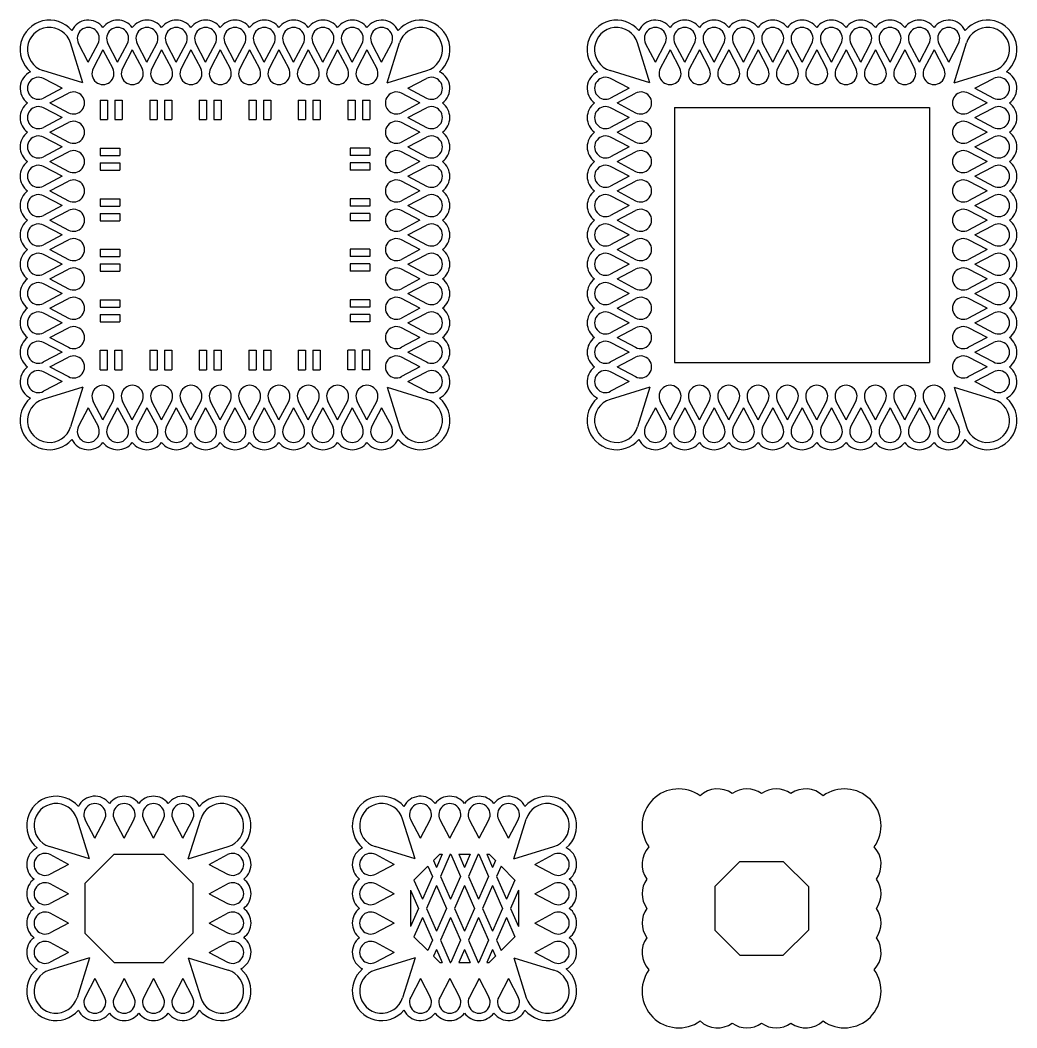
# Model space of a CAD drawing. Extents: x -370 to 192, y -58 to 235.
# Drawn here: x -369.9 to -98.1, y -42.2 to 232.7 of the extents above; entities that cross this region are included whole.
import ezdxf

# ---------------------------------------------------------------- set-up
doc = ezdxf.new("R2010")
doc.units = 0
doc.layers.get('0').update_dxf_attribs({"linetype": 'CONTINUOUS'})

msp = doc.modelspace()

# ---------------------------------------------------------------- linework, layer by layer
for p, q in [((-352.820089, 215.563399), (-356.20159, 226.454208)), ((-351.340896, 221.232139), (-353.995837, 226.278163)), ((-351.340896, 221.232139), (-348.685954, 226.278163)), ((-343.340896, 221.232139), (-345.995837, 226.278163)), ((-343.340896, 221.232139), (-340.685954, 226.278163)), ((-335.340896, 221.232139), (-337.995837, 226.278163)), ((-335.340896, 221.232139), (-332.685954, 226.278163)), ((-327.340896, 221.232139), (-329.995837, 226.278163)), ((-327.340896, 221.232139), (-324.685954, 226.278163)), ((-319.340896, 221.232139), (-321.995837, 226.278163)), ((-319.340896, 221.232139), (-316.685954, 226.278163)), ((-311.340896, 221.232139), (-313.995837, 226.278163)), ((-311.340896, 221.232139), (-308.685954, 226.278163)), ((-303.340896, 221.232139), (-305.995837, 226.278163)), ((-303.340896, 221.232139), (-300.685954, 226.278163)), ((-295.340896, 221.232139), (-297.995837, 226.278163)), ((-295.340896, 221.232139), (-292.685954, 226.278163)), ((-287.340896, 221.232139), (-289.995837, 226.278163)), ((-287.340896, 221.232139), (-284.685954, 226.278163)), ((-279.340896, 221.232139), (-281.995837, 226.278163)), ((-279.340896, 221.232139), (-276.685954, 226.278163)), ((-271.340896, 221.232139), (-273.995837, 226.278163)), ((-271.340896, 221.232139), (-268.685954, 226.278163)), ((-269.861702, 215.563399), (-266.480201, 226.454208)), ((-198.168073, 215.563399), (-201.549574, 226.454208)), ((-196.688879, 221.232139), (-199.34382, 226.278163)), ((-196.688879, 221.232139), (-194.033938, 226.278163)), ((-188.688879, 221.232139), (-191.34382, 226.278163)), ((-188.688879, 221.232139), (-186.033938, 226.278163)), ((-180.688879, 221.232139), (-183.34382, 226.278163)), ((-180.688879, 221.232139), (-178.033938, 226.278163)), ((-172.688879, 221.232139), (-175.34382, 226.278163)), ((-172.688879, 221.232139), (-170.033938, 226.278163)), ((-164.688879, 221.232139), (-167.34382, 226.278163)), ((-164.688879, 221.232139), (-162.033938, 226.278163)), ((-156.688879, 221.232139), (-159.34382, 226.278163)), ((-156.688879, 221.232139), (-154.033938, 226.278163)), ((-148.688879, 221.232139), (-151.34382, 226.278163)), ((-148.688879, 221.232139), (-146.033938, 226.278163)), ((-140.688879, 221.232139), (-143.34382, 226.278163)), ((-140.688879, 221.232139), (-138.033938, 226.278163)), ((-132.688879, 221.232139), (-135.34382, 226.278163)), ((-132.688879, 221.232139), (-130.033938, 226.278163)), ((-124.688879, 221.232139), (-127.34382, 226.278163)), ((-124.688879, 221.232139), (-122.033938, 226.278163)), ((-116.688879, 221.232139), (-119.34382, 226.278163)), ((-116.688879, 221.232139), (-114.033938, 226.278163)), ((-115.209685, 215.563399), (-111.828184, 226.454208)), ((-347.340896, 224.539331), (-349.995837, 219.493307)), ((-347.340896, 224.539331), (-344.685954, 219.493307)), ((-339.340896, 224.539331), (-341.995837, 219.493307)), ((-339.340896, 224.539331), (-336.685954, 219.493307)), ((-331.340896, 224.539331), (-333.995837, 219.493307)), ((-331.340896, 224.539331), (-328.685954, 219.493307)), ((-323.340896, 224.539331), (-325.995837, 219.493307)), ((-323.340896, 224.539331), (-320.685954, 219.493307)), ((-315.340896, 224.539331), (-317.995837, 219.493307)), ((-315.340896, 224.539331), (-312.685954, 219.493307)), ((-307.340896, 224.539331), (-309.995837, 219.493307)), ((-307.340896, 224.539331), (-304.685954, 219.493307)), ((-299.340896, 224.539331), (-301.995837, 219.493307)), ((-299.340896, 224.539331), (-296.685954, 219.493307)), ((-291.340896, 224.539331), (-293.995837, 219.493307)), ((-291.340896, 224.539331), (-288.685954, 219.493307)), ((-283.340896, 224.539331), (-285.995837, 219.493307)), ((-283.340896, 224.539331), (-280.685954, 219.493307)), ((-275.340896, 224.539331), (-277.995837, 219.493307)), ((-275.340896, 224.539331), (-272.685954, 219.493307)), ((-192.688879, 224.539331), (-195.34382, 219.493307)), ((-192.688879, 224.539331), (-190.033938, 219.493307)), ((-184.688879, 224.539331), (-187.34382, 219.493307)), ((-184.688879, 224.539331), (-182.033938, 219.493307)), ((-176.688879, 224.539331), (-179.34382, 219.493307)), ((-176.688879, 224.539331), (-174.033938, 219.493307)), ((-168.688879, 224.539331), (-171.34382, 219.493307)), ((-168.688879, 224.539331), (-166.033938, 219.493307)), ((-160.688879, 224.539331), (-163.34382, 219.493307)), ((-160.688879, 224.539331), (-158.033938, 219.493307)), ((-152.688879, 224.539331), (-155.34382, 219.493307)), ((-152.688879, 224.539331), (-150.033938, 219.493307)), ((-144.688879, 224.539331), (-147.34382, 219.493307)), ((-144.688879, 224.539331), (-142.033938, 219.493307)), ((-136.688879, 224.539331), (-139.34382, 219.493307)), ((-136.688879, 224.539331), (-134.033938, 219.493307)), ((-128.688879, 224.539331), (-131.34382, 219.493307)), ((-128.688879, 224.539331), (-126.033938, 219.493307)), ((-120.688879, 224.539331), (-123.34382, 219.493307)), ((-120.688879, 224.539331), (-118.033938, 219.493307)), ((-352.820089, 215.563399), (-363.710898, 218.9449)), ((-269.861702, 215.563399), (-258.970893, 218.9449)), ((-198.168073, 215.563399), (-209.058882, 218.9449)), ((-115.209685, 215.563399), (-104.318876, 218.9449)), ((-358.488829, 214.084206), (-363.534853, 216.739147)), ((-264.192962, 214.084206), (-259.146938, 216.739147)), ((-203.836813, 214.084206), (-208.882836, 216.739147)), ((-109.540945, 214.084206), (-104.494922, 216.739147)), ((-358.488829, 214.084206), (-363.534853, 211.429264)), ((-361.796021, 210.084206), (-356.749997, 212.739147)), ((-260.88577, 210.084206), (-265.931794, 212.739147)), ((-264.192962, 214.084206), (-259.146938, 211.429264)), ((-203.836813, 214.084206), (-208.882836, 211.429264)), ((-207.144004, 210.084206), (-202.09798, 212.739147)), ((-106.233754, 210.084206), (-111.279778, 212.739147)), ((-109.540945, 214.084206), (-104.494922, 211.429264)), ((-361.796021, 210.084206), (-356.749997, 207.429264)), ((-348.090896, 210.834256), (-348.090896, 205.534256)), ((-348.090896, 210.834256), (-346.090896, 210.834256)), ((-346.090896, 210.834256), (-346.090896, 205.534256)), ((-344.090896, 210.834256), (-344.090896, 205.534256)), ((-344.090896, 210.834256), (-342.090896, 210.834256)), ((-342.090896, 210.834256), (-342.090896, 205.534256)), ((-334.590896, 210.834256), (-334.590896, 205.534256)), ((-334.590896, 210.834256), (-332.590896, 210.834256)), ((-332.590896, 210.834256), (-332.590896, 205.534256)), ((-330.590896, 210.834256), (-330.590896, 205.534256)), ((-330.590896, 210.834256), (-328.590896, 210.834256)), ((-328.590896, 210.834256), (-328.590896, 205.534256)), ((-321.090896, 210.834256), (-321.090896, 205.534256)), ((-321.090896, 210.834256), (-319.090896, 210.834256)), ((-319.090896, 210.834256), (-319.090896, 205.534256)), ((-317.090896, 210.834256), (-317.090896, 205.534256)), ((-317.090896, 210.834256), (-315.090896, 210.834256)), ((-315.090896, 210.834256), (-315.090896, 205.534256)), ((-307.590896, 210.834256), (-305.590896, 210.834256)), ((-307.590896, 210.834256), (-307.590896, 205.534256)), ((-305.590896, 210.834256), (-305.590896, 205.534256)), ((-303.590896, 210.834256), (-303.590896, 205.534256)), ((-303.590896, 210.834256), (-301.590896, 210.834256)), ((-301.590896, 210.834256), (-301.590896, 205.534256)), ((-294.090896, 210.834256), (-294.090896, 205.534256)), ((-294.090896, 210.834256), (-292.090896, 210.834256)), ((-292.090896, 210.834256), (-292.090896, 205.534256)), ((-290.090896, 210.834256), (-290.090896, 205.534256)), ((-290.090896, 210.834256), (-288.090896, 210.834256)), ((-288.090896, 210.834256), (-288.090896, 205.534256)), ((-280.590896, 210.834256), (-280.590896, 205.534256)), ((-280.590896, 210.834256), (-278.590896, 210.834256)), ((-278.590896, 210.834256), (-278.590896, 205.534256)), ((-276.590896, 210.834256), (-276.590896, 205.534256)), ((-276.590896, 210.834256), (-274.590896, 210.834256)), ((-274.590896, 210.834256), (-274.590896, 205.534256)), ((-260.88577, 210.084206), (-265.931794, 207.429264)), ((-207.144004, 210.084206), (-202.09798, 207.429264)), ((-106.233754, 210.084206), (-111.279778, 207.429264)), ((-358.488829, 206.084206), (-363.534853, 208.739147)), ((-264.192962, 206.084206), (-259.146938, 208.739147)), ((-203.836813, 206.084206), (-208.882836, 208.739147)), ((-191.438879, 208.834256), (-191.438879, 139.334156)), ((-191.438879, 208.834256), (-121.938879, 208.834256)), ((-121.938879, 208.834256), (-121.938879, 139.334156)), ((-109.540945, 206.084206), (-104.494922, 208.739147)), ((-358.488829, 206.084206), (-363.534853, 203.429264)), ((-361.796021, 202.084206), (-356.749997, 204.739147)), ((-348.090896, 205.534256), (-346.090896, 205.534256)), ((-344.090896, 205.534256), (-342.090896, 205.534256)), ((-334.590896, 205.534256), (-332.590896, 205.534256)), ((-330.590896, 205.534256), (-328.590896, 205.534256)), ((-321.090896, 205.534256), (-319.090896, 205.534256)), ((-317.090896, 205.534256), (-315.090896, 205.534256)), ((-307.590896, 205.534256), (-305.590896, 205.534256)), ((-303.590896, 205.534256), (-301.590896, 205.534256)), ((-294.090896, 205.534256), (-292.090896, 205.534256)), ((-290.090896, 205.534256), (-288.090896, 205.534256)), ((-280.590896, 205.534256), (-278.590896, 205.534256)), ((-276.590896, 205.534256), (-274.590896, 205.534256)), ((-260.88577, 202.084206), (-265.931794, 204.739147)), ((-264.192962, 206.084206), (-259.146938, 203.429264)), ((-203.836813, 206.084206), (-208.882836, 203.429264)), ((-207.144004, 202.084206), (-202.09798, 204.739147)), ((-106.233754, 202.084206), (-111.279778, 204.739147)), ((-109.540945, 206.084206), (-104.494922, 203.429264)), ((-358.488829, 198.084206), (-363.534853, 200.739147)), ((-361.796021, 202.084206), (-356.749997, 199.429264)), ((-260.88577, 202.084206), (-265.931794, 199.429264)), ((-264.192962, 198.084206), (-259.146938, 200.739147)), ((-203.836813, 198.084206), (-208.882836, 200.739147)), ((-207.144004, 202.084206), (-202.09798, 199.429264)), ((-106.233754, 202.084206), (-111.279778, 199.429264)), ((-109.540945, 198.084206), (-104.494922, 200.739147)), ((-358.488829, 198.084206), (-363.534853, 195.429264)), ((-264.192962, 198.084206), (-259.146938, 195.429264)), ((-203.836813, 198.084206), (-208.882836, 195.429264)), ((-109.540945, 198.084206), (-104.494922, 195.429264)), ((-361.796021, 194.084206), (-356.749997, 196.739147)), ((-348.090896, 197.754056), (-348.090896, 195.754056)), ((-348.090896, 197.754056), (-342.790896, 197.754056)), ((-348.090896, 195.754056), (-342.790896, 195.754056)), ((-342.790896, 197.754056), (-342.790896, 195.754056)), ((-274.590896, 197.754056), (-279.890896, 197.754056)), ((-279.890896, 197.754056), (-279.890896, 195.754056)), ((-274.590896, 195.754056), (-279.890896, 195.754056)), ((-274.590896, 197.754056), (-274.590896, 195.754056)), ((-260.88577, 194.084206), (-265.931794, 196.739147)), ((-207.144004, 194.084206), (-202.09798, 196.739147)), ((-106.233754, 194.084206), (-111.279778, 196.739147)), ((-358.488829, 190.084206), (-363.534853, 192.739147)), ((-361.796021, 194.084206), (-356.749997, 191.429264)), ((-348.090896, 193.754056), (-348.090896, 191.754056)), ((-348.090896, 193.754056), (-342.790896, 193.754056)), ((-342.790896, 193.754056), (-342.790896, 191.754056)), ((-274.590896, 193.754056), (-279.890896, 193.754056)), ((-279.890896, 193.754056), (-279.890896, 191.754056)), ((-274.590896, 193.754056), (-274.590896, 191.754056)), ((-260.88577, 194.084206), (-265.931794, 191.429264)), ((-264.192962, 190.084206), (-259.146938, 192.739147)), ((-203.836813, 190.084206), (-208.882836, 192.739147)), ((-207.144004, 194.084206), (-202.09798, 191.429264)), ((-106.233754, 194.084206), (-111.279778, 191.429264)), ((-109.540945, 190.084206), (-104.494922, 192.739147)), ((-358.488829, 190.084206), (-363.534853, 187.429264)), ((-348.090896, 191.754056), (-342.790896, 191.754056)), ((-274.590896, 191.754056), (-279.890896, 191.754056)), ((-264.192962, 190.084206), (-259.146938, 187.429264)), ((-203.836813, 190.084206), (-208.882836, 187.429264)), ((-109.540945, 190.084206), (-104.494922, 187.429264)), ((-361.796021, 186.084206), (-356.749997, 188.739147)), ((-260.88577, 186.084206), (-265.931794, 188.739147)), ((-207.144004, 186.084206), (-202.09798, 188.739147)), ((-106.233754, 186.084206), (-111.279778, 188.739147)), ((-358.488829, 182.084206), (-363.534853, 184.739147)), ((-361.796021, 186.084206), (-356.749997, 183.429264)), ((-260.88577, 186.084206), (-265.931794, 183.429264)), ((-264.192962, 182.084206), (-259.146938, 184.739147)), ((-203.836813, 182.084206), (-208.882836, 184.739147)), ((-207.144004, 186.084206), (-202.09798, 183.429264)), ((-106.233754, 186.084206), (-111.279778, 183.429264)), ((-109.540945, 182.084206), (-104.494922, 184.739147)), ((-358.488829, 182.084206), (-363.534853, 179.429264)), ((-348.090896, 183.973856), (-348.090896, 181.973856)), ((-348.090896, 183.973856), (-342.790896, 183.973856)), ((-348.090896, 181.973856), (-342.790896, 181.973856)), ((-342.790896, 183.973856), (-342.790896, 181.973856)), ((-274.590896, 183.973856), (-279.890896, 183.973856)), ((-279.890896, 183.973856), (-279.890896, 181.973856)), ((-274.590896, 181.973856), (-279.890896, 181.973856)), ((-274.590896, 183.973856), (-274.590896, 181.973856)), ((-264.192962, 182.084206), (-259.146938, 179.429264)), ((-203.836813, 182.084206), (-208.882836, 179.429264)), ((-109.540945, 182.084206), (-104.494922, 179.429264)), ((-361.796021, 178.084206), (-356.749997, 180.739147)), ((-348.090896, 179.973856), (-342.790896, 179.973856)), ((-348.090896, 179.973856), (-348.090896, 177.973856)), ((-342.790896, 179.973856), (-342.790896, 177.973856)), ((-274.590896, 179.973856), (-279.890896, 179.973856)), ((-279.890896, 179.973856), (-279.890896, 177.973856)), ((-274.590896, 179.973856), (-274.590896, 177.973856)), ((-260.88577, 178.084206), (-265.931794, 180.739147)), ((-207.144004, 178.084206), (-202.09798, 180.739147)), ((-106.233754, 178.084206), (-111.279778, 180.739147)), ((-358.488829, 174.084206), (-363.534853, 176.739147)), ((-361.796021, 178.084206), (-356.749997, 175.429264)), ((-348.090896, 177.973856), (-342.790896, 177.973856)), ((-274.590896, 177.973856), (-279.890896, 177.973856)), ((-260.88577, 178.084206), (-265.931794, 175.429264)), ((-264.192962, 174.084206), (-259.146938, 176.739147)), ((-203.836813, 174.084206), (-208.882836, 176.739147)), ((-207.144004, 178.084206), (-202.09798, 175.429264)), ((-106.233754, 178.084206), (-111.279778, 175.429264)), ((-109.540945, 174.084206), (-104.494922, 176.739147)), ((-358.488829, 174.084206), (-363.534853, 171.429264)), ((-264.192962, 174.084206), (-259.146938, 171.429264)), ((-203.836813, 174.084206), (-208.882836, 171.429264)), ((-109.540945, 174.084206), (-104.494922, 171.429264)), ((-361.796021, 170.084206), (-356.749997, 172.739147)), ((-260.88577, 170.084206), (-265.931794, 172.739147)), ((-207.144004, 170.084206), (-202.09798, 172.739147)), ((-106.233754, 170.084206), (-111.279778, 172.739147)), ((-358.488829, 166.084206), (-363.534853, 168.739147)), ((-361.796021, 170.084206), (-356.749997, 167.429264)), ((-348.090896, 170.193656), (-348.090896, 168.193656)), ((-348.090896, 170.193656), (-342.790896, 170.193656)), ((-348.090896, 168.193656), (-342.790896, 168.193656)), ((-342.790896, 170.193656), (-342.790896, 168.193656)), ((-274.590896, 170.193656), (-279.890896, 170.193656)), ((-279.890896, 170.193656), (-279.890896, 168.193656)), ((-274.590896, 168.193656), (-279.890896, 168.193656)), ((-274.590896, 170.193656), (-274.590896, 168.193656)), ((-260.88577, 170.084206), (-265.931794, 167.429264)), ((-264.192962, 166.084206), (-259.146938, 168.739147)), ((-203.836813, 166.084206), (-208.882836, 168.739147)), ((-207.144004, 170.084206), (-202.09798, 167.429264)), ((-106.233754, 170.084206), (-111.279778, 167.429264)), ((-109.540945, 166.084206), (-104.494922, 168.739147)), ((-358.488829, 166.084206), (-363.534853, 163.429264)), ((-348.090896, 166.193656), (-348.090896, 164.193656)), ((-348.090896, 166.193656), (-342.790896, 166.193656)), ((-342.790896, 166.193656), (-342.790896, 164.193656)), ((-274.590896, 166.193656), (-279.890896, 166.193656)), ((-279.890896, 166.193656), (-279.890896, 164.193656)), ((-274.590896, 166.193656), (-274.590896, 164.193656)), ((-264.192962, 166.084206), (-259.146938, 163.429264)), ((-203.836813, 166.084206), (-208.882836, 163.429264)), ((-109.540945, 166.084206), (-104.494922, 163.429264)), ((-361.796021, 162.084206), (-356.749997, 164.739147)), ((-348.090896, 164.193656), (-342.790896, 164.193656)), ((-274.590896, 164.193656), (-279.890896, 164.193656)), ((-260.88577, 162.084206), (-265.931794, 164.739147)), ((-207.144004, 162.084206), (-202.09798, 164.739147)), ((-106.233754, 162.084206), (-111.279778, 164.739147)), ((-358.488829, 158.084206), (-363.534853, 160.739147)), ((-361.796021, 162.084206), (-356.749997, 159.429264)), ((-260.88577, 162.084206), (-265.931794, 159.429264)), ((-264.192962, 158.084206), (-259.146938, 160.739147)), ((-203.836813, 158.084206), (-208.882836, 160.739147)), ((-207.144004, 162.084206), (-202.09798, 159.429264)), ((-106.233754, 162.084206), (-111.279778, 159.429264)), ((-109.540945, 158.084206), (-104.494922, 160.739147)), ((-358.488829, 158.084206), (-363.534853, 155.429264)), ((-361.796021, 154.084206), (-356.749997, 156.739147)), ((-260.88577, 154.084206), (-265.931794, 156.739147)), ((-264.192962, 158.084206), (-259.146938, 155.429264)), ((-203.836813, 158.084206), (-208.882836, 155.429264)), ((-207.144004, 154.084206), (-202.09798, 156.739147)), ((-106.233754, 154.084206), (-111.279778, 156.739147)), ((-109.540945, 158.084206), (-104.494922, 155.429264)), ((-361.796021, 154.084206), (-356.749997, 151.429264)), ((-348.090896, 156.413456), (-348.090896, 154.413456)), ((-348.090896, 156.413456), (-342.790896, 156.413456)), ((-348.090896, 154.413456), (-342.790896, 154.413456)), ((-342.790896, 156.413456), (-342.790896, 154.413456)), ((-274.590896, 156.413456), (-279.890896, 156.413456)), ((-279.890896, 156.413456), (-279.890896, 154.413456)), ((-274.590896, 154.413456), (-279.890896, 154.413456)), ((-274.590896, 156.413456), (-274.590896, 154.413456)), ((-260.88577, 154.084206), (-265.931794, 151.429264)), ((-207.144004, 154.084206), (-202.09798, 151.429264)), ((-106.233754, 154.084206), (-111.279778, 151.429264)), ((-358.488829, 150.084206), (-363.534853, 152.739147)), ((-348.090896, 152.413456), (-348.090896, 150.413456)), ((-348.090896, 152.413456), (-342.790896, 152.413456)), ((-342.790896, 152.413456), (-342.790896, 150.413456)), ((-274.590896, 152.413456), (-279.890896, 152.413456)), ((-279.890896, 152.413456), (-279.890896, 150.413456)), ((-274.590896, 152.413456), (-274.590896, 150.413456)), ((-264.192962, 150.084206), (-259.146938, 152.739147)), ((-203.836813, 150.084206), (-208.882836, 152.739147)), ((-109.540945, 150.084206), (-104.494922, 152.739147)), ((-358.488829, 150.084206), (-363.534853, 147.429264)), ((-361.796021, 146.084206), (-356.749997, 148.739147)), ((-348.090896, 150.413456), (-342.790896, 150.413456)), ((-274.590896, 150.413456), (-279.890896, 150.413456)), ((-260.88577, 146.084206), (-265.931794, 148.739147)), ((-264.192962, 150.084206), (-259.146938, 147.429264)), ((-203.836813, 150.084206), (-208.882836, 147.429264)), ((-207.144004, 146.084206), (-202.09798, 148.739147)), ((-106.233754, 146.084206), (-111.279778, 148.739147)), ((-109.540945, 150.084206), (-104.494922, 147.429264)), ((-361.796021, 146.084206), (-356.749997, 143.429264)), ((-260.88577, 146.084206), (-265.931794, 143.429264)), ((-207.144004, 146.084206), (-202.09798, 143.429264)), ((-106.233754, 146.084206), (-111.279778, 143.429264)), ((-358.488829, 142.084206), (-363.534853, 144.739147)), ((-264.192962, 142.084206), (-259.146938, 144.739147)), ((-203.836813, 142.084206), (-208.882836, 144.739147)), ((-109.540945, 142.084206), (-104.494922, 144.739147)), ((-358.488829, 142.084206), (-363.534853, 139.429264)), ((-361.796021, 138.084206), (-356.749997, 140.739147)), ((-348.090896, 142.634156), (-346.090896, 142.634156)), ((-348.090896, 137.334156), (-348.090896, 142.634156)), ((-346.090896, 137.334156), (-346.090896, 142.634156)), ((-344.090896, 142.634156), (-342.090896, 142.634156)), ((-344.090896, 137.334156), (-344.090896, 142.634156)), ((-342.090896, 137.334156), (-342.090896, 142.634156)), ((-334.590896, 142.634156), (-332.590896, 142.634156)), ((-334.590896, 142.634156), (-334.590896, 137.334156)), ((-332.590896, 142.634156), (-332.590896, 137.334156)), ((-330.590896, 142.634156), (-328.590896, 142.634156)), ((-330.590896, 142.634156), (-330.590896, 137.334156)), ((-328.590896, 142.634156), (-328.590896, 137.334156)), ((-321.090896, 142.634156), (-319.090896, 142.634156)), ((-321.090896, 142.634156), (-321.090896, 137.334156)), ((-319.090896, 142.634156), (-319.090896, 137.334156)), ((-317.090896, 142.634156), (-317.090896, 137.334156)), ((-317.090896, 142.634156), (-315.090896, 142.634156)), ((-315.090896, 142.634156), (-315.090896, 137.334156)), ((-307.590896, 142.634156), (-305.590896, 142.634156)), ((-307.590896, 142.634156), (-307.590896, 137.334156)), ((-305.590896, 142.634156), (-305.590896, 137.334156)), ((-303.590896, 142.634156), (-301.590896, 142.634156)), ((-303.590896, 142.634156), (-303.590896, 137.334156)), ((-301.590896, 142.634156), (-301.590896, 137.334156)), ((-294.090896, 142.634156), (-292.090896, 142.634156)), ((-294.090896, 142.634156), (-294.090896, 137.334156)), ((-292.090896, 142.634156), (-292.090896, 137.334156)), ((-290.090896, 142.634156), (-288.090896, 142.634156)), ((-290.090896, 142.634156), (-290.090896, 137.334156)), ((-288.090896, 142.634156), (-288.090896, 137.334156)), ((-278.590896, 142.634156), (-280.590896, 142.634156)), ((-280.590896, 137.334156), (-280.590896, 142.634156)), ((-278.590896, 137.334156), (-278.590896, 142.634156)), ((-274.590896, 142.634156), (-276.590896, 142.634156)), ((-276.590896, 137.334156), (-276.590896, 142.634156)), ((-274.590896, 137.334156), (-274.590896, 142.634156)), ((-260.88577, 138.084206), (-265.931794, 140.739147)), ((-264.192962, 142.084206), (-259.146938, 139.429264)), ((-203.836813, 142.084206), (-208.882836, 139.429264)), ((-207.144004, 138.084206), (-202.09798, 140.739147)), ((-106.233754, 138.084206), (-111.279778, 140.739147)), ((-109.540945, 142.084206), (-104.494922, 139.429264)), ((-361.796021, 138.084206), (-356.749997, 135.429264)), ((-260.88577, 138.084206), (-265.931794, 135.429264)), ((-207.144004, 138.084206), (-202.09798, 135.429264)), ((-191.438879, 139.334156), (-121.938879, 139.334156)), ((-106.233754, 138.084206), (-111.279778, 135.429264)), ((-358.488829, 134.084206), (-363.534853, 136.739147)), ((-348.090896, 137.334156), (-346.090896, 137.334156)), ((-344.090896, 137.334156), (-342.090896, 137.334156)), ((-334.590896, 137.334156), (-332.590896, 137.334156)), ((-330.590896, 137.334156), (-328.590896, 137.334156)), ((-321.090896, 137.334156), (-319.090896, 137.334156)), ((-317.090896, 137.334156), (-315.090896, 137.334156)), ((-307.590896, 137.334156), (-305.590896, 137.334156)), ((-303.590896, 137.334156), (-301.590896, 137.334156)), ((-294.090896, 137.334156), (-292.090896, 137.334156)), ((-290.090896, 137.334156), (-288.090896, 137.334156)), ((-278.590896, 137.334156), (-280.590896, 137.334156)), ((-274.590896, 137.334156), (-276.590896, 137.334156)), ((-264.192962, 134.084206), (-259.146938, 136.739147)), ((-203.836813, 134.084206), (-208.882836, 136.739147)), ((-109.540945, 134.084206), (-104.494922, 136.739147)), ((-352.820089, 132.605012), (-363.710898, 129.223511)), ((-358.488829, 134.084206), (-363.534853, 131.429264)), ((-352.820089, 132.605012), (-356.20159, 121.714203)), ((-269.861702, 132.605012), (-258.970893, 129.223511)), ((-269.861702, 132.605012), (-266.480201, 121.714203)), ((-264.192962, 134.084206), (-259.146938, 131.429264)), ((-198.168073, 132.605012), (-209.058882, 129.223511)), ((-203.836813, 134.084206), (-208.882836, 131.429264)), ((-198.168073, 132.605012), (-201.549574, 121.714203)), ((-115.209685, 132.605012), (-111.828184, 121.714203)), ((-115.209685, 132.605012), (-104.318876, 129.223511)), ((-109.540945, 134.084206), (-104.494922, 131.429264)), ((-351.340896, 126.936272), (-353.995837, 121.890248)), ((-351.340896, 126.936272), (-348.685954, 121.890248)), ((-347.340896, 123.62908), (-349.995837, 128.675104)), ((-347.340896, 123.62908), (-344.685954, 128.675104)), ((-343.340896, 126.936272), (-345.995837, 121.890248)), ((-343.340896, 126.936272), (-340.685954, 121.890248)), ((-339.340896, 123.62908), (-341.995837, 128.675104)), ((-339.340896, 123.62908), (-336.685954, 128.675104)), ((-335.340896, 126.936272), (-337.995837, 121.890248)), ((-335.340896, 126.936272), (-332.685954, 121.890248)), ((-331.340896, 123.62908), (-333.995837, 128.675104)), ((-331.340896, 123.62908), (-328.685954, 128.675104)), ((-327.340896, 126.936272), (-329.995837, 121.890248)), ((-327.340896, 126.936272), (-324.685954, 121.890248)), ((-323.340896, 123.62908), (-325.995837, 128.675104)), ((-323.340896, 123.62908), (-320.685954, 128.675104)), ((-319.340896, 126.936272), (-321.995837, 121.890248)), ((-319.340896, 126.936272), (-316.685954, 121.890248)), ((-315.340896, 123.62908), (-317.995837, 128.675104)), ((-315.340896, 123.62908), (-312.685954, 128.675104)), ((-311.340896, 126.936272), (-313.995837, 121.890248)), ((-311.340896, 126.936272), (-308.685954, 121.890248)), ((-307.340896, 123.62908), (-309.995837, 128.675104)), ((-307.340896, 123.62908), (-304.685954, 128.675104)), ((-303.340896, 126.936272), (-305.995837, 121.890248)), ((-303.340896, 126.936272), (-300.685954, 121.890248)), ((-299.340896, 123.62908), (-301.995837, 128.675104)), ((-299.340896, 123.62908), (-296.685954, 128.675104)), ((-295.340896, 126.936272), (-297.995837, 121.890248)), ((-295.340896, 126.936272), (-292.685954, 121.890248)), ((-291.340896, 123.62908), (-293.995837, 128.675104)), ((-291.340896, 123.62908), (-288.685954, 128.675104)), ((-287.340896, 126.936272), (-289.995837, 121.890248)), ((-287.340896, 126.936272), (-284.685954, 121.890248)), ((-283.340896, 123.62908), (-285.995837, 128.675104)), ((-283.340896, 123.62908), (-280.685954, 128.675104)), ((-279.340896, 126.936272), (-281.995837, 121.890248)), ((-279.340896, 126.936272), (-276.685954, 121.890248)), ((-275.340896, 123.62908), (-277.995837, 128.675104)), ((-275.340896, 123.62908), (-272.685954, 128.675104)), ((-271.340896, 126.936272), (-273.995837, 121.890248)), ((-271.340896, 126.936272), (-268.685954, 121.890248)), ((-196.688879, 126.936272), (-199.34382, 121.890248)), ((-196.688879, 126.936272), (-194.033938, 121.890248)), ((-192.688879, 123.62908), (-195.34382, 128.675104)), ((-192.688879, 123.62908), (-190.033938, 128.675104)), ((-188.688879, 126.936272), (-191.34382, 121.890248)), ((-188.688879, 126.936272), (-186.033938, 121.890248)), ((-184.688879, 123.62908), (-187.34382, 128.675104)), ((-184.688879, 123.62908), (-182.033938, 128.675104)), ((-180.688879, 126.936272), (-183.34382, 121.890248)), ((-180.688879, 126.936272), (-178.033938, 121.890248)), ((-176.688879, 123.62908), (-179.34382, 128.675104)), ((-176.688879, 123.62908), (-174.033938, 128.675104)), ((-172.688879, 126.936272), (-175.34382, 121.890248)), ((-172.688879, 126.936272), (-170.033938, 121.890248)), ((-168.688879, 123.62908), (-171.34382, 128.675104)), ((-168.688879, 123.62908), (-166.033938, 128.675104)), ((-164.688879, 126.936272), (-167.34382, 121.890248)), ((-164.688879, 126.936272), (-162.033938, 121.890248)), ((-160.688879, 123.62908), (-163.34382, 128.675104)), ((-160.688879, 123.62908), (-158.033938, 128.675104)), ((-156.688879, 126.936272), (-159.34382, 121.890248)), ((-156.688879, 126.936272), (-154.033938, 121.890248)), ((-152.688879, 123.62908), (-155.34382, 128.675104)), ((-152.688879, 123.62908), (-150.033938, 128.675104)), ((-148.688879, 126.936272), (-151.34382, 121.890248)), ((-148.688879, 126.936272), (-146.033938, 121.890248)), ((-144.688879, 123.62908), (-147.34382, 128.675104)), ((-144.688879, 123.62908), (-142.033938, 128.675104)), ((-140.688879, 126.936272), (-143.34382, 121.890248)), ((-140.688879, 126.936272), (-138.033938, 121.890248)), ((-136.688879, 123.62908), (-139.34382, 128.675104)), ((-136.688879, 123.62908), (-134.033938, 128.675104)), ((-132.688879, 126.936272), (-135.34382, 121.890248)), ((-132.688879, 126.936272), (-130.033938, 121.890248)), ((-128.688879, 123.62908), (-131.34382, 128.675104)), ((-128.688879, 123.62908), (-126.033938, 128.675104)), ((-124.688879, 126.936272), (-127.34382, 121.890248)), ((-124.688879, 126.936272), (-122.033938, 121.890248)), ((-120.688879, 123.62908), (-123.34382, 128.675104)), ((-120.688879, 123.62908), (-118.033938, 128.675104)), ((-116.688879, 126.936272), (-119.34382, 121.890248)), ((-116.688879, 126.936272), (-114.033938, 121.890248)), ((-351.039283, 3.871762), (-354.420785, 14.762571)), ((-349.56009, 9.540502), (-352.215031, 14.586526)), ((-349.56009, 9.540502), (-346.905149, 14.586526)), ((-341.56009, 9.540502), (-344.215031, 14.586526)), ((-341.56009, 9.540502), (-338.905149, 14.586526)), ((-333.56009, 9.540502), (-336.215031, 14.586526)), ((-333.56009, 9.540502), (-330.905149, 14.586526)), ((-325.56009, 9.540502), (-328.215031, 14.586526)), ((-325.56009, 9.540502), (-322.905149, 14.586526)), ((-324.080896, 3.871762), (-320.699395, 14.762571)), ((-262.231101, 3.871762), (-265.612602, 14.762571)), ((-260.751907, 9.540502), (-263.406849, 14.586526)), ((-260.751907, 9.540502), (-258.096966, 14.586526)), ((-252.751907, 9.540502), (-255.406849, 14.586526)), ((-252.751907, 9.540502), (-250.096966, 14.586526)), ((-244.751907, 9.540502), (-247.406849, 14.586526)), ((-244.751907, 9.540502), (-242.096966, 14.586526)), ((-236.751907, 9.540502), (-239.406849, 14.586526)), ((-236.751907, 9.540502), (-234.096966, 14.586526)), ((-235.272714, 3.871762), (-231.891213, 14.762571)), ((-351.039283, 3.871762), (-361.930093, 7.253263)), ((-324.080896, 3.871762), (-313.190087, 7.253263)), ((-262.231101, 3.871762), (-273.12191, 7.253263)), ((-235.272714, 3.871762), (-224.381905, 7.253263)), ((-356.708023, 2.392569), (-361.754047, 5.04751)), ((-344.31009, 5.142619), (-352.31009, -2.857381)), ((-344.31009, 5.142619), (-330.81009, 5.142619)), ((-322.81009, -2.857381), (-330.81009, 5.142619)), ((-318.412156, 2.392569), (-313.366132, 5.04751)), ((-267.899841, 2.392569), (-272.945865, 5.04751)), ((-255.501907, 5.142619), (-257.210021, 3.434505)), ((-257.210021, 3.434505), (-256.397214, 1.583732)), ((-254.834252, 5.142619), (-256.397214, 1.583732)), ((-255.501907, 5.142619), (-254.834252, 5.142619)), ((-252.649879, 5.142619), (-255.305027, -0.903193)), ((-252.649879, 5.142619), (-252.499242, 5.142619)), ((-252.499242, 5.142619), (-249.844094, -0.903193)), ((-250.314869, 5.142619), (-248.751907, 1.583732)), ((-250.314869, 5.142619), (-247.188946, 5.142619)), ((-247.188946, 5.142619), (-248.751907, 1.583732)), ((-245.004573, 5.142619), (-247.659721, -0.903193)), ((-245.004573, 5.142619), (-244.853936, 5.142619)), ((-244.853936, 5.142619), (-242.198788, -0.903193)), ((-242.669563, 5.142619), (-241.106601, 1.583732)), ((-242.669563, 5.142619), (-242.001907, 5.142619)), ((-240.293794, 3.434505), (-242.001907, 5.142619)), ((-240.293794, 3.434505), (-241.106601, 1.583732)), ((-229.603974, 2.392569), (-224.55795, 5.04751)), ((-173.637465, 3.142619), (-180.465892, -3.685809)), ((-173.637465, 3.142619), (-161.794319, 3.142619)), ((-154.965892, -3.685809), (-161.794319, 3.142619)), ((-356.708023, 2.392569), (-361.754047, -0.262373)), ((-318.412156, 2.392569), (-313.366132, -0.262373)), ((-267.899841, 2.392569), (-272.945865, -0.262373)), ((-258.72782, 1.916706), (-262.522318, -1.877792)), ((-258.72782, 1.916706), (-257.4894, -0.903193)), ((-238.775995, 1.916706), (-240.014415, -0.903193)), ((-234.981497, -1.877792), (-238.775995, 1.916706)), ((-229.603974, 2.392569), (-224.55795, -0.262373)), ((-262.522318, -1.877792), (-260.219867, -7.120506)), ((-257.4894, -0.903193), (-260.219867, -7.120506)), ((-255.305027, -0.903193), (-252.574561, -7.120506)), ((-249.844094, -0.903193), (-252.574561, -7.120506)), ((-247.659721, -0.903193), (-244.929254, -7.120506)), ((-242.198788, -0.903193), (-244.929254, -7.120506)), ((-240.014415, -0.903193), (-237.283948, -7.120506)), ((-234.981497, -1.877792), (-237.283948, -7.120506)), ((-356.708023, -5.607431), (-361.754047, -2.95249)), ((-352.31009, -2.857381), (-352.31009, -16.357481)), ((-322.81009, -2.857381), (-322.81009, -16.357481)), ((-318.412156, -5.607431), (-313.366132, -2.95249)), ((-267.899841, -5.607431), (-272.945865, -2.95249)), ((-263.501907, -4.621101), (-263.501907, -14.593762)), ((-263.501907, -4.621101), (-261.312053, -9.607431)), ((-263.501907, -4.621101), (-263.501907, -14.593762)), ((-256.397214, -3.390119), (-259.12768, -9.607431)), ((-256.397214, -3.390119), (-253.666747, -9.607431)), ((-248.751907, -3.390119), (-251.482374, -9.607431)), ((-248.751907, -3.390119), (-246.021441, -9.607431)), ((-241.106601, -3.390119), (-243.837068, -9.607431)), ((-241.106601, -3.390119), (-238.376135, -9.607431)), ((-234.001907, -4.621101), (-236.191761, -9.607431)), ((-234.001907, -4.621101), (-234.001907, -14.593762)), ((-234.001907, -4.621101), (-234.001907, -14.593762)), ((-229.603974, -5.607431), (-224.55795, -2.95249)), ((-180.465892, -3.685809), (-180.465892, -15.529054)), ((-154.965892, -3.685809), (-154.965892, -15.529054)), ((-356.708023, -5.607431), (-361.754047, -8.262373)), ((-318.412156, -5.607431), (-313.366132, -8.262373)), ((-267.899841, -5.607431), (-272.945865, -8.262373)), ((-229.603974, -5.607431), (-224.55795, -8.262373)), ((-356.708023, -13.607431), (-361.754047, -10.95249)), ((-318.412156, -13.607431), (-313.366132, -10.95249)), ((-267.899841, -13.607431), (-272.945865, -10.95249)), ((-261.312053, -9.607431), (-263.501907, -14.593762)), ((-259.12768, -9.607431), (-256.397214, -15.824744)), ((-253.666747, -9.607431), (-256.397214, -15.824744)), ((-251.482374, -9.607431), (-248.751907, -15.824744)), ((-246.021441, -9.607431), (-248.751907, -15.824744)), ((-243.837068, -9.607431), (-241.106601, -15.824744)), ((-238.376135, -9.607431), (-241.106601, -15.824744)), ((-236.191761, -9.607431), (-234.001907, -14.593762)), ((-229.603974, -13.607431), (-224.55795, -10.95249)), ((-356.708023, -13.607431), (-361.754047, -16.262373)), ((-318.412156, -13.607431), (-313.366132, -16.262373)), ((-267.899841, -13.607431), (-272.945865, -16.262373)), ((-260.219867, -12.094357), (-262.522318, -17.337071)), ((-260.219867, -12.094357), (-257.4894, -18.31167)), ((-252.574561, -12.094357), (-255.305027, -18.31167)), ((-252.574561, -12.094357), (-249.844094, -18.31167)), ((-244.929254, -12.094357), (-247.659721, -18.31167)), ((-244.929254, -12.094357), (-242.198788, -18.31167)), ((-237.283948, -12.094357), (-240.014415, -18.31167)), ((-237.283948, -12.094357), (-234.981497, -17.337071)), ((-229.603974, -13.607431), (-224.55795, -16.262373)), ((-352.31009, -16.357481), (-344.31009, -24.357481)), ((-330.81009, -24.357481), (-322.81009, -16.357481)), ((-180.465892, -15.529054), (-173.637465, -22.357481)), ((-161.794319, -22.357481), (-154.965892, -15.529054)), ((-356.708023, -21.607431), (-361.754047, -18.95249)), ((-318.412156, -21.607431), (-313.366132, -18.95249)), ((-267.899841, -21.607431), (-272.945865, -18.95249)), ((-262.522318, -17.337071), (-258.72782, -21.131569)), ((-257.4894, -18.31167), (-258.72782, -21.131569)), ((-255.305027, -18.31167), (-252.649879, -24.357481)), ((-249.844094, -18.31167), (-252.499242, -24.357481)), ((-247.659721, -18.31167), (-245.004573, -24.357481)), ((-242.198788, -18.31167), (-244.853936, -24.357481)), ((-240.014415, -18.31167), (-238.775995, -21.131569)), ((-238.775995, -21.131569), (-234.981497, -17.337071)), ((-229.603974, -21.607431), (-224.55795, -18.95249)), ((-356.708023, -21.607431), (-361.754047, -24.262373)), ((-318.412156, -21.607431), (-313.366132, -24.262373)), ((-267.899841, -21.607431), (-272.945865, -24.262373)), ((-256.397214, -20.798595), (-257.210021, -22.649368)), ((-256.397214, -20.798595), (-254.834252, -24.357481)), ((-248.751907, -20.798595), (-250.314869, -24.357481)), ((-248.751907, -20.798595), (-247.188946, -24.357481)), ((-241.106601, -20.798595), (-242.669563, -24.357481)), ((-241.106601, -20.798595), (-240.293794, -22.649368)), ((-229.603974, -21.607431), (-224.55795, -24.262373)), ((-351.039283, -23.086625), (-361.930093, -26.468126)), ((-351.039283, -23.086625), (-354.420785, -33.977434)), ((-344.31009, -24.357481), (-330.81009, -24.357481)), ((-324.080896, -23.086625), (-313.190087, -26.468126)), ((-324.080896, -23.086625), (-320.699395, -33.977434)), ((-262.231101, -23.086625), (-273.12191, -26.468126)), ((-262.231101, -23.086625), (-265.612602, -33.977434)), ((-257.210021, -22.649368), (-255.501907, -24.357481)), ((-255.501907, -24.357481), (-254.834252, -24.357481)), ((-252.649879, -24.357481), (-252.499242, -24.357481)), ((-250.314869, -24.357481), (-247.188946, -24.357481)), ((-245.004573, -24.357481), (-244.853936, -24.357481)), ((-242.669563, -24.357481), (-242.001907, -24.357481)), ((-242.001907, -24.357481), (-240.293794, -22.649368)), ((-235.272714, -23.086625), (-224.381905, -26.468126)), ((-235.272714, -23.086625), (-231.891213, -33.977434)), ((-173.637465, -22.357481), (-161.794319, -22.357481)), ((-349.56009, -28.755365), (-352.215031, -33.801389)), ((-349.56009, -28.755365), (-346.905149, -33.801389)), ((-341.56009, -28.755365), (-344.215031, -33.801389)), ((-341.56009, -28.755365), (-338.905149, -33.801389)), ((-333.56009, -28.755365), (-336.215031, -33.801389)), ((-333.56009, -28.755365), (-330.905149, -33.801389)), ((-325.56009, -28.755365), (-328.215031, -33.801389)), ((-325.56009, -28.755365), (-322.905149, -33.801389)), ((-260.751907, -28.755365), (-263.406849, -33.801389)), ((-260.751907, -28.755365), (-258.096966, -33.801389)), ((-252.751907, -28.755365), (-255.406849, -33.801389)), ((-252.751907, -28.755365), (-250.096966, -33.801389)), ((-244.751907, -28.755365), (-247.406849, -33.801389)), ((-244.751907, -28.755365), (-242.096966, -33.801389)), ((-236.751907, -28.755365), (-239.406849, -33.801389)), ((-236.751907, -28.755365), (-234.096966, -33.801389))]:
    msp.add_line(p, q)
for centre, radius, start, end in [((-361.931738, 224.675048), 8, 40.391499, 229.608501), ((-351.340896, 227.675048), 5, 36.869898, 154.09941), ((-343.340896, 227.675048), 5, 36.869898, 143.130102), ((-335.340896, 227.675048), 5, 36.869898, 143.130102), ((-327.340896, 227.675048), 5, 36.869898, 143.130102), ((-319.340896, 227.675048), 5, 36.869898, 143.130102), ((-311.340896, 227.675048), 5, 36.869898, 143.130102), ((-303.340896, 227.675048), 5, 36.869898, 143.130102), ((-295.340896, 227.675048), 5, 36.869898, 143.130102), ((-287.340896, 227.675048), 5, 36.869898, 143.130102), ((-279.340896, 227.675048), 5, 36.869898, 143.130102), ((-271.340896, 227.675048), 5, 25.90059, 143.130102), ((-260.750053, 224.675048), 8, 310.391499, 139.608501), ((-207.279721, 224.675048), 8, 40.391499, 229.608501), ((-196.688879, 227.675048), 5, 36.869898, 154.09941), ((-188.688879, 227.675048), 5, 36.869898, 143.130102), ((-180.688879, 227.675048), 5, 36.869898, 143.130102), ((-172.688879, 227.675048), 5, 36.869898, 143.130102), ((-164.688879, 227.675048), 5, 36.869898, 143.130102), ((-156.688879, 227.675048), 5, 36.869898, 143.130102), ((-148.688879, 227.675048), 5, 36.869898, 143.130102), ((-140.688879, 227.675048), 5, 36.869898, 143.130102), ((-132.688879, 227.675048), 5, 36.869898, 143.130102), ((-124.688879, 227.675048), 5, 36.869898, 143.130102), ((-116.688879, 227.675048), 5, 25.90059, 143.130102), ((-106.098037, 224.675048), 8, 310.391499, 139.608501), ((-361.931738, 224.675048), 6, 17.249113, 252.750887), ((-351.340896, 227.675048), 3, 332.249113, 207.750887), ((-343.340896, 227.675048), 3, 332.249113, 207.750887), ((-335.340896, 227.675048), 3, 332.249113, 207.750887), ((-327.340896, 227.675048), 3, 332.249113, 207.750887), ((-319.340896, 227.675048), 3, 332.249113, 207.750887), ((-311.340896, 227.675048), 3, 332.249113, 207.750887), ((-303.340896, 227.675048), 3, 332.249113, 207.750887), ((-295.340896, 227.675048), 3, 332.249113, 207.750887), ((-287.340896, 227.675048), 3, 332.249113, 207.750887), ((-279.340896, 227.675048), 3, 332.249113, 207.750887), ((-271.340896, 227.675048), 3, 332.249113, 207.750887), ((-260.750053, 224.675048), 6, 287.249113, 162.750887), ((-207.279721, 224.675048), 6, 17.249113, 252.750887), ((-196.688879, 227.675048), 3, 332.249113, 207.750887), ((-188.688879, 227.675048), 3, 332.249113, 207.750887), ((-180.688879, 227.675048), 3, 332.249113, 207.750887), ((-172.688879, 227.675048), 3, 332.249113, 207.750887), ((-164.688879, 227.675048), 3, 332.249113, 207.750887), ((-156.688879, 227.675048), 3, 332.249113, 207.750887), ((-148.688879, 227.675048), 3, 332.249113, 207.750887), ((-140.688879, 227.675048), 3, 332.249113, 207.750887), ((-132.688879, 227.675048), 3, 332.249113, 207.750887), ((-124.688879, 227.675048), 3, 332.249113, 207.750887), ((-116.688879, 227.675048), 3, 332.249113, 207.750887), ((-106.098037, 224.675048), 6, 287.249113, 162.750887), ((-364.931738, 214.084206), 5, 115.90059, 233.130102), ((-347.340896, 218.096422), 3, 152.249113, 27.750887), ((-339.340896, 218.096422), 3, 152.249113, 27.750887), ((-331.340896, 218.096422), 3, 152.249113, 27.750887), ((-323.340896, 218.096422), 3, 152.249113, 27.750887), ((-315.340896, 218.096422), 3, 152.249113, 27.750887), ((-307.340896, 218.096422), 3, 152.249113, 27.750887), ((-299.340896, 218.096422), 3, 152.249113, 27.750887), ((-291.340896, 218.096422), 3, 152.249113, 27.750887), ((-283.340896, 218.096422), 3, 152.249113, 27.750887), ((-275.340896, 218.096422), 3, 152.249113, 27.750887), ((-257.750053, 214.084206), 5, 306.869898, 64.09941), ((-210.279721, 214.084206), 5, 115.90059, 233.130102), ((-192.688879, 218.096422), 3, 152.249113, 27.750887), ((-184.688879, 218.096422), 3, 152.249113, 27.750887), ((-176.688879, 218.096422), 3, 152.249113, 27.750887), ((-168.688879, 218.096422), 3, 152.249113, 27.750887), ((-160.688879, 218.096422), 3, 152.249113, 27.750887), ((-152.688879, 218.096422), 3, 152.249113, 27.750887), ((-144.688879, 218.096422), 3, 152.249113, 27.750887), ((-136.688879, 218.096422), 3, 152.249113, 27.750887), ((-128.688879, 218.096422), 3, 152.249113, 27.750887), ((-120.688879, 218.096422), 3, 152.249113, 27.750887), ((-103.098037, 214.084206), 5, 306.869898, 64.09941), ((-364.931738, 214.084206), 3, 62.249113, 297.750887), ((-257.750053, 214.084206), 3, 242.249113, 117.750887), ((-210.279721, 214.084206), 3, 62.249113, 297.750887), ((-103.098037, 214.084206), 3, 242.249113, 117.750887), ((-355.353112, 210.084206), 3, 242.249113, 117.750887), ((-267.328679, 210.084206), 3, 62.249113, 297.750887), ((-200.701096, 210.084206), 3, 242.249113, 117.750887), ((-112.676662, 210.084206), 3, 62.249113, 297.750887), ((-364.931738, 206.084206), 5, 126.869898, 233.130102), ((-364.931738, 206.084206), 3, 62.249113, 297.750887), ((-257.750053, 206.084206), 3, 242.249113, 117.750887), ((-257.750053, 206.084206), 5, 306.869898, 53.130102), ((-210.279721, 206.084206), 5, 126.869898, 233.130102), ((-210.279721, 206.084206), 3, 62.249113, 297.750887), ((-103.098037, 206.084206), 3, 242.249113, 117.750887), ((-103.098037, 206.084206), 5, 306.869898, 53.130102), ((-355.353112, 202.084206), 3, 242.249113, 117.750887), ((-267.328679, 202.084206), 3, 62.249113, 297.750887), ((-200.701096, 202.084206), 3, 242.249113, 117.750887), ((-112.676662, 202.084206), 3, 62.249113, 297.750887), ((-364.931738, 198.084206), 5, 126.869898, 233.130102), ((-364.931738, 198.084206), 3, 62.249113, 297.750887), ((-257.750053, 198.084206), 3, 242.249113, 117.750887), ((-257.750053, 198.084206), 5, 306.869898, 53.130102), ((-210.279721, 198.084206), 5, 126.869898, 233.130102), ((-210.279721, 198.084206), 3, 62.249113, 297.750887), ((-103.098037, 198.084206), 3, 242.249113, 117.750887), ((-103.098037, 198.084206), 5, 306.869898, 53.130102), ((-355.353112, 194.084206), 3, 242.249113, 117.750887), ((-267.328679, 194.084206), 3, 62.249113, 297.750887), ((-200.701096, 194.084206), 3, 242.249113, 117.750887), ((-112.676662, 194.084206), 3, 62.249113, 297.750887), ((-364.931738, 190.084206), 5, 126.869898, 233.130102), ((-364.931738, 190.084206), 3, 62.249113, 297.750887), ((-257.750053, 190.084206), 3, 242.249113, 117.750887), ((-257.750053, 190.084206), 5, 306.869898, 53.130102), ((-210.279721, 190.084206), 5, 126.869898, 233.130102), ((-210.279721, 190.084206), 3, 62.249113, 297.750887), ((-103.098037, 190.084206), 3, 242.249113, 117.750887), ((-103.098037, 190.084206), 5, 306.869898, 53.130102), ((-355.353112, 186.084206), 3, 242.249113, 117.750887), ((-267.328679, 186.084206), 3, 62.249113, 297.750887), ((-200.701096, 186.084206), 3, 242.249113, 117.750887), ((-112.676662, 186.084206), 3, 62.249113, 297.750887), ((-364.931738, 182.084206), 5, 126.869898, 233.130102), ((-364.931738, 182.084206), 3, 62.249113, 297.750887), ((-257.750053, 182.084206), 3, 242.249113, 117.750887), ((-257.750053, 182.084206), 5, 306.869898, 53.130102), ((-210.279721, 182.084206), 5, 126.869898, 233.130102), ((-210.279721, 182.084206), 3, 62.249113, 297.750887), ((-103.098037, 182.084206), 3, 242.249113, 117.750887), ((-103.098037, 182.084206), 5, 306.869898, 53.130102), ((-355.353112, 178.084206), 3, 242.249113, 117.750887), ((-267.328679, 178.084206), 3, 62.249113, 297.750887), ((-200.701096, 178.084206), 3, 242.249113, 117.750887), ((-112.676662, 178.084206), 3, 62.249113, 297.750887), ((-364.931738, 174.084206), 5, 126.869898, 233.130102), ((-364.931738, 174.084206), 3, 62.249113, 297.750887), ((-257.750053, 174.084206), 3, 242.249113, 117.750887), ((-257.750053, 174.084206), 5, 306.869898, 53.130102), ((-210.279721, 174.084206), 5, 126.869898, 233.130102), ((-210.279721, 174.084206), 3, 62.249113, 297.750887), ((-103.098037, 174.084206), 3, 242.249113, 117.750887), ((-103.098037, 174.084206), 5, 306.869898, 53.130102), ((-355.353112, 170.084206), 3, 242.249113, 117.750887), ((-267.328679, 170.084206), 3, 62.249113, 297.750887), ((-200.701096, 170.084206), 3, 242.249113, 117.750887), ((-112.676662, 170.084206), 3, 62.249113, 297.750887), ((-364.931738, 166.084206), 5, 126.869898, 233.130102), ((-364.931738, 166.084206), 3, 62.249113, 297.750887), ((-257.750053, 166.084206), 3, 242.249113, 117.750887), ((-257.750053, 166.084206), 5, 306.869898, 53.130102), ((-210.279721, 166.084206), 5, 126.869898, 233.130102), ((-210.279721, 166.084206), 3, 62.249113, 297.750887), ((-103.098037, 166.084206), 3, 242.249113, 117.750887), ((-103.098037, 166.084206), 5, 306.869898, 53.130102), ((-355.353112, 162.084206), 3, 242.249113, 117.750887), ((-267.328679, 162.084206), 3, 62.249113, 297.750887), ((-200.701096, 162.084206), 3, 242.249113, 117.750887), ((-112.676662, 162.084206), 3, 62.249113, 297.750887), ((-364.931738, 158.084206), 5, 126.869898, 233.130102), ((-364.931738, 158.084206), 3, 62.249113, 297.750887), ((-257.750053, 158.084206), 3, 242.249113, 117.750887), ((-257.750053, 158.084206), 5, 306.869898, 53.130102), ((-210.279721, 158.084206), 5, 126.869898, 233.130102), ((-210.279721, 158.084206), 3, 62.249113, 297.750887), ((-103.098037, 158.084206), 3, 242.249113, 117.750887), ((-103.098037, 158.084206), 5, 306.869898, 53.130102), ((-355.353112, 154.084206), 3, 242.249113, 117.750887), ((-267.328679, 154.084206), 3, 62.249113, 297.750887), ((-200.701096, 154.084206), 3, 242.249113, 117.750887), ((-112.676662, 154.084206), 3, 62.249113, 297.750887), ((-364.931738, 150.084206), 5, 126.869898, 233.130102), ((-257.750053, 150.084206), 5, 306.869898, 53.130102), ((-210.279721, 150.084206), 5, 126.869898, 233.130102), ((-103.098037, 150.084206), 5, 306.869898, 53.130102), ((-364.931738, 150.084206), 3, 62.249113, 297.750887), ((-257.750053, 150.084206), 3, 242.249113, 117.750887), ((-210.279721, 150.084206), 3, 62.249113, 297.750887), ((-103.098037, 150.084206), 3, 242.249113, 117.750887), ((-355.353112, 146.084206), 3, 242.249113, 117.750887), ((-267.328679, 146.084206), 3, 62.249113, 297.750887), ((-200.701096, 146.084206), 3, 242.249113, 117.750887), ((-112.676662, 146.084206), 3, 62.249113, 297.750887), ((-364.931738, 142.084206), 5, 126.869898, 233.130102), ((-257.750053, 142.084206), 5, 306.869898, 53.130102), ((-210.279721, 142.084206), 5, 126.869898, 233.130102), ((-103.098037, 142.084206), 5, 306.869898, 53.130102), ((-364.931738, 142.084206), 3, 62.249113, 297.750887), ((-257.750053, 142.084206), 3, 242.249113, 117.750887), ((-210.279721, 142.084206), 3, 62.249113, 297.750887), ((-103.098037, 142.084206), 3, 242.249113, 117.750887), ((-355.353112, 138.084206), 3, 242.249113, 117.750887), ((-267.328679, 138.084206), 3, 62.249113, 297.750887), ((-200.701096, 138.084206), 3, 242.249113, 117.750887), ((-112.676662, 138.084206), 3, 62.249113, 297.750887), ((-364.931738, 134.084206), 5, 126.869898, 244.09941), ((-257.750053, 134.084206), 5, 295.90059, 53.130102), ((-210.279721, 134.084206), 5, 126.869898, 244.09941), ((-103.098037, 134.084206), 5, 295.90059, 53.130102), ((-364.931738, 134.084206), 3, 62.249113, 297.750887), ((-257.750053, 134.084206), 3, 242.249113, 117.750887), ((-210.279721, 134.084206), 3, 62.249113, 297.750887), ((-103.098037, 134.084206), 3, 242.249113, 117.750887), ((-347.340896, 130.071989), 3, 332.249113, 207.750887), ((-339.340896, 130.071989), 3, 332.249113, 207.750887), ((-331.340896, 130.071989), 3, 332.249113, 207.750887), ((-323.340896, 130.071989), 3, 332.249113, 207.750887), ((-315.340896, 130.071989), 3, 332.249113, 207.750887), ((-307.340896, 130.071989), 3, 332.249113, 207.750887), ((-299.340896, 130.071989), 3, 332.249113, 207.750887), ((-291.340896, 130.071989), 3, 332.249113, 207.750887), ((-283.340896, 130.071989), 3, 332.249113, 207.750887), ((-275.340896, 130.071989), 3, 332.249113, 207.750887), ((-192.688879, 130.071989), 3, 332.249113, 207.750887), ((-184.688879, 130.071989), 3, 332.249113, 207.750887), ((-176.688879, 130.071989), 3, 332.249113, 207.750887), ((-168.688879, 130.071989), 3, 332.249113, 207.750887), ((-160.688879, 130.071989), 3, 332.249113, 207.750887), ((-152.688879, 130.071989), 3, 332.249113, 207.750887), ((-144.688879, 130.071989), 3, 332.249113, 207.750887), ((-136.688879, 130.071989), 3, 332.249113, 207.750887), ((-128.688879, 130.071989), 3, 332.249113, 207.750887), ((-120.688879, 130.071989), 3, 332.249113, 207.750887), ((-361.931738, 123.493363), 8, 130.391499, 319.608501), ((-361.931738, 123.493363), 6, 107.249113, 342.750887), ((-260.750053, 123.493363), 8, 220.391499, 49.608501), ((-260.750053, 123.493363), 6, 197.249113, 72.750887), ((-207.279721, 123.493363), 8, 130.391499, 319.608501), ((-207.279721, 123.493363), 6, 107.249113, 342.750887), ((-106.098037, 123.493363), 8, 220.391499, 49.608501), ((-106.098037, 123.493363), 6, 197.249113, 72.750887), ((-351.340896, 120.493363), 3, 152.249113, 27.750887), ((-343.340896, 120.493363), 3, 152.249113, 27.750887), ((-335.340896, 120.493363), 3, 152.249113, 27.750887), ((-327.340896, 120.493363), 3, 152.249113, 27.750887), ((-319.340896, 120.493363), 3, 152.249113, 27.750887), ((-311.340896, 120.493363), 3, 152.249113, 27.750887), ((-303.340896, 120.493363), 3, 152.249113, 27.750887), ((-295.340896, 120.493363), 3, 152.249113, 27.750887), ((-287.340896, 120.493363), 3, 152.249113, 27.750887), ((-279.340896, 120.493363), 3, 152.249113, 27.750887), ((-271.340896, 120.493363), 3, 152.249113, 27.750887), ((-196.688879, 120.493363), 3, 152.249113, 27.750887), ((-188.688879, 120.493363), 3, 152.249113, 27.750887), ((-180.688879, 120.493363), 3, 152.249113, 27.750887), ((-172.688879, 120.493363), 3, 152.249113, 27.750887), ((-164.688879, 120.493363), 3, 152.249113, 27.750887), ((-156.688879, 120.493363), 3, 152.249113, 27.750887), ((-148.688879, 120.493363), 3, 152.249113, 27.750887), ((-140.688879, 120.493363), 3, 152.249113, 27.750887), ((-132.688879, 120.493363), 3, 152.249113, 27.750887), ((-124.688879, 120.493363), 3, 152.249113, 27.750887), ((-116.688879, 120.493363), 3, 152.249113, 27.750887), ((-351.340896, 120.493363), 5, 205.90059, 323.130102), ((-271.340896, 120.493363), 5, 216.869898, 334.09941), ((-196.688879, 120.493363), 5, 205.90059, 323.130102), ((-116.688879, 120.493363), 5, 216.869898, 334.09941), ((-343.340896, 120.493363), 5, 216.869898, 323.130102), ((-335.340896, 120.493363), 5, 216.869898, 323.130102), ((-327.340896, 120.493363), 5, 216.869898, 323.130102), ((-319.340896, 120.493363), 5, 216.869898, 323.130102), ((-311.340896, 120.493363), 5, 216.869898, 323.130102), ((-303.340896, 120.493363), 5, 216.869898, 323.130102), ((-295.340896, 120.493363), 5, 216.869898, 323.130102), ((-287.340896, 120.493363), 5, 216.869898, 323.130102), ((-279.340896, 120.493363), 5, 216.869898, 323.130102), ((-188.688879, 120.493363), 5, 216.869898, 323.130102), ((-180.688879, 120.493363), 5, 216.869898, 323.130102), ((-172.688879, 120.493363), 5, 216.869898, 323.130102), ((-164.688879, 120.493363), 5, 216.869898, 323.130102), ((-156.688879, 120.493363), 5, 216.869898, 323.130102), ((-148.688879, 120.493363), 5, 216.869898, 323.130102), ((-140.688879, 120.493363), 5, 216.869898, 323.130102), ((-132.688879, 120.493363), 5, 216.869898, 323.130102), ((-124.688879, 120.493363), 5, 216.869898, 323.130102), ((-190.306734, 12.983411), 10, 54.36809, 215.63191), ((-179.715892, 15.983411), 7, 55.150095, 132.900433), ((-171.715892, 15.983411), 7, 55.150095, 124.849905), ((-163.715892, 15.983411), 7, 55.150095, 124.849905), ((-155.715892, 15.983411), 7, 47.099567, 124.849905), ((-145.12505, 12.983411), 10, 324.36809, 125.63191), ((-360.150932, 12.983411), 8, 40.391499, 229.608501), ((-349.56009, 15.983411), 5, 36.869898, 154.09941), ((-341.56009, 15.983411), 5, 36.869898, 143.130102), ((-333.56009, 15.983411), 5, 36.869898, 143.130102), ((-325.56009, 15.983411), 5, 25.90059, 143.130102), ((-314.969248, 12.983411), 8, 310.391499, 139.608501), ((-271.34275, 12.983411), 8, 40.391499, 229.608501), ((-260.751907, 15.983411), 5, 36.869898, 154.09941), ((-252.751907, 15.983411), 5, 36.869898, 143.130102), ((-244.751907, 15.983411), 5, 36.869898, 143.130102), ((-236.751907, 15.983411), 5, 25.90059, 143.130102), ((-226.161065, 12.983411), 8, 310.391499, 139.608501), ((-360.150932, 12.983411), 6, 17.249113, 252.750887), ((-349.56009, 15.983411), 3, 332.249113, 207.750887), ((-341.56009, 15.983411), 3, 332.249113, 207.750887), ((-333.56009, 15.983411), 3, 332.249113, 207.750887), ((-325.56009, 15.983411), 3, 332.249113, 207.750887), ((-314.969248, 12.983411), 6, 287.249113, 162.750887), ((-271.34275, 12.983411), 6, 17.249113, 252.750887), ((-260.751907, 15.983411), 3, 332.249113, 207.750887), ((-252.751907, 15.983411), 3, 332.249113, 207.750887), ((-244.751907, 15.983411), 3, 332.249113, 207.750887), ((-236.751907, 15.983411), 3, 332.249113, 207.750887), ((-226.161065, 12.983411), 6, 287.249113, 162.750887), ((-363.150932, 2.392569), 5, 115.90059, 233.130102), ((-311.969248, 2.392569), 5, 306.869898, 64.09941), ((-274.34275, 2.392569), 5, 115.90059, 233.130102), ((-223.161065, 2.392569), 5, 306.869898, 64.09941), ((-193.306734, 2.392569), 7, 137.099567, 214.849905), ((-142.12505, 2.392569), 7, 325.150095, 42.900433), ((-363.150932, 2.392569), 3, 62.249113, 297.750887), ((-311.969248, 2.392569), 3, 242.249113, 117.750887), ((-274.34275, 2.392569), 3, 62.249113, 297.750887), ((-223.161065, 2.392569), 3, 242.249113, 117.750887), ((-363.150932, -5.607431), 5, 126.869898, 233.130102), ((-363.150932, -5.607431), 3, 62.249113, 297.750887), ((-311.969248, -5.607431), 3, 242.249113, 117.750887), ((-311.969248, -5.607431), 5, 306.869898, 53.130102), ((-274.34275, -5.607431), 5, 126.869898, 233.130102), ((-274.34275, -5.607431), 3, 62.249113, 297.750887), ((-223.161065, -5.607431), 3, 242.249113, 117.750887), ((-223.161065, -5.607431), 5, 306.869898, 53.130102), ((-193.306734, -5.607431), 7, 145.150095, 214.849905), ((-142.12505, -5.607431), 7, 325.150095, 34.849905), ((-363.150932, -13.607431), 5, 126.869898, 233.130102), ((-363.150932, -13.607431), 3, 62.249113, 297.750887), ((-311.969248, -13.607431), 3, 242.249113, 117.750887), ((-311.969248, -13.607431), 5, 306.869898, 53.130102), ((-274.34275, -13.607431), 5, 126.869898, 233.130102), ((-274.34275, -13.607431), 3, 62.249113, 297.750887), ((-223.161065, -13.607431), 3, 242.249113, 117.750887), ((-223.161065, -13.607431), 5, 306.869898, 53.130102), ((-193.306734, -13.607431), 7, 145.150095, 214.849905), ((-142.12505, -13.607431), 7, 325.150095, 34.849905), ((-363.150932, -21.607431), 5, 126.869898, 244.09941), ((-363.150932, -21.607431), 3, 62.249113, 297.750887), ((-311.969248, -21.607431), 3, 242.249113, 117.750887), ((-311.969248, -21.607431), 5, 295.90059, 53.130102), ((-274.34275, -21.607431), 5, 126.869898, 244.09941), ((-274.34275, -21.607431), 3, 62.249113, 297.750887), ((-223.161065, -21.607431), 3, 242.249113, 117.750887), ((-223.161065, -21.607431), 5, 295.90059, 53.130102), ((-193.306734, -21.607431), 7, 145.150095, 222.900433), ((-142.12505, -21.607431), 7, 317.099567, 34.849905), ((-360.150932, -32.198274), 8, 130.391499, 319.608501), ((-360.150932, -32.198274), 6, 107.249113, 342.750887), ((-314.969248, -32.198274), 8, 220.391499, 49.608501), ((-314.969248, -32.198274), 6, 197.249113, 72.750887), ((-271.34275, -32.198274), 8, 130.391499, 319.608501), ((-271.34275, -32.198274), 6, 107.249113, 342.750887), ((-226.161065, -32.198274), 8, 220.391499, 49.608501), ((-226.161065, -32.198274), 6, 197.249113, 72.750887), ((-190.306734, -32.198274), 10, 144.36809, 305.63191), ((-145.12505, -32.198274), 10, 234.36809, 35.63191), ((-349.56009, -35.198274), 3, 152.249113, 27.750887), ((-341.56009, -35.198274), 3, 152.249113, 27.750887), ((-333.56009, -35.198274), 3, 152.249113, 27.750887), ((-325.56009, -35.198274), 3, 152.249113, 27.750887), ((-260.751907, -35.198274), 3, 152.249113, 27.750887), ((-252.751907, -35.198274), 3, 152.249113, 27.750887), ((-244.751907, -35.198274), 3, 152.249113, 27.750887), ((-236.751907, -35.198274), 3, 152.249113, 27.750887), ((-349.56009, -35.198274), 5, 205.90059, 323.130102), ((-341.56009, -35.198274), 5, 216.869898, 323.130102), ((-333.56009, -35.198274), 5, 216.869898, 323.130102), ((-325.56009, -35.198274), 5, 216.869898, 334.09941), ((-260.751907, -35.198274), 5, 205.90059, 323.130102), ((-252.751907, -35.198274), 5, 216.869898, 323.130102), ((-244.751907, -35.198274), 5, 216.869898, 323.130102), ((-236.751907, -35.198274), 5, 216.869898, 334.09941), ((-179.715892, -35.198274), 7, 227.099567, 304.849905), ((-171.715892, -35.198274), 7, 235.150095, 304.849905), ((-163.715892, -35.198274), 7, 235.150095, 304.849905), ((-155.715892, -35.198274), 7, 235.150095, 312.900433)]:
    msp.add_arc(centre, radius, start, end)

doc.saveas('drawing.dxf')
